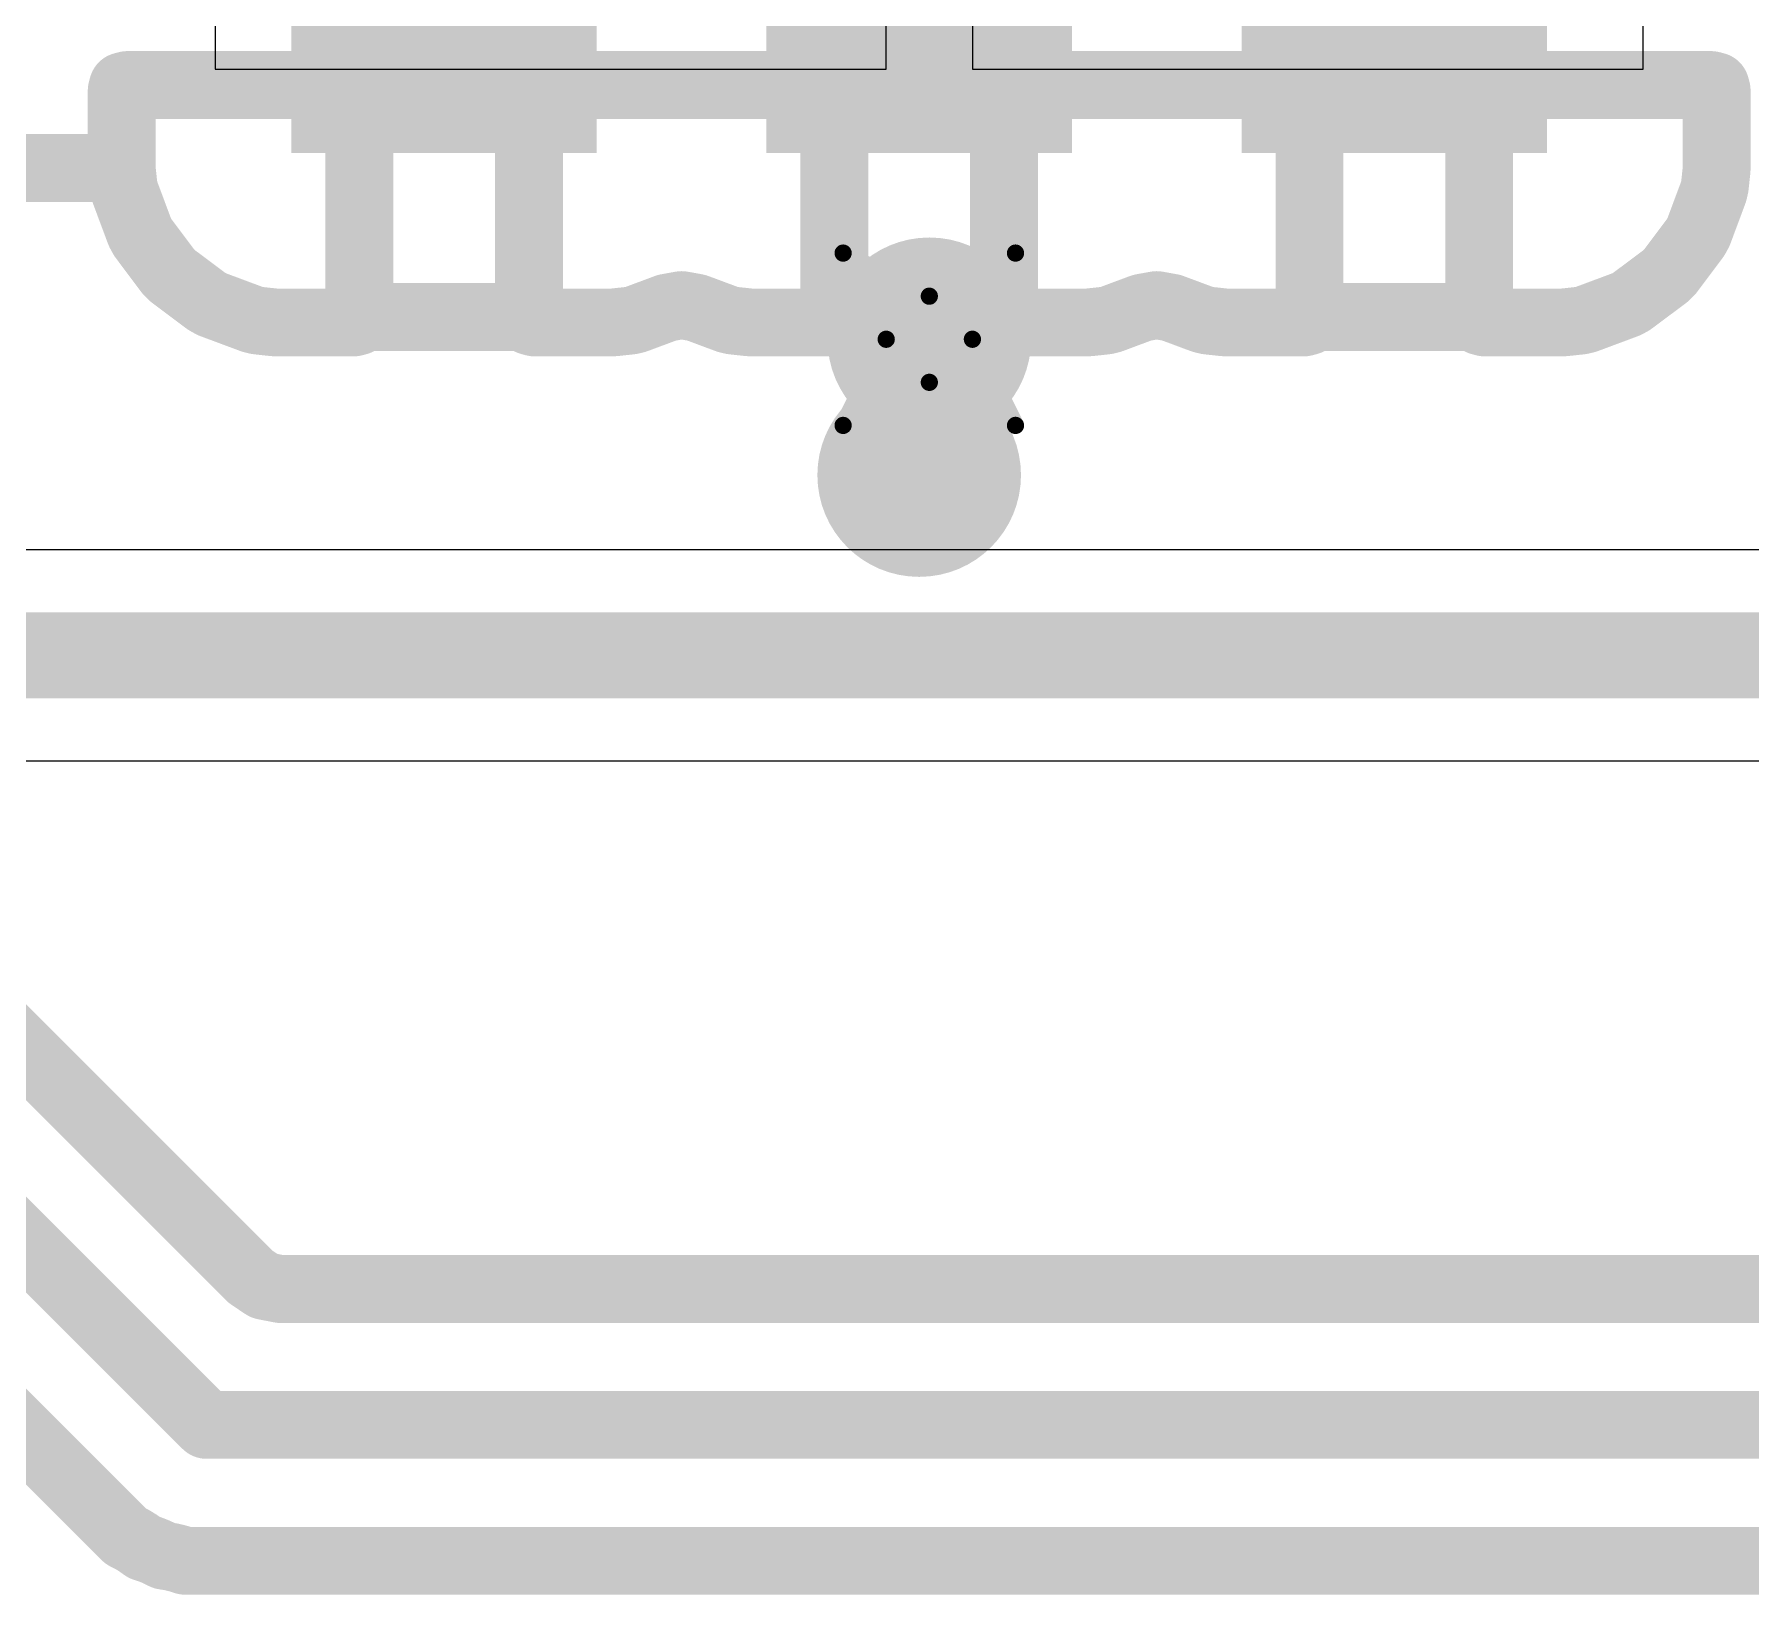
# Model space of a CAD drawing. Header units: inches. Extents: x 0 to 12.4, y -0.6 to 2.2.
# Drawn here: x 1.8866 to 2.0857, y 1.355 to 1.5361 of the extents above; entities that cross this region are included whole.
import ezdxf

# ---------------------------------------------------------------- set-up
doc = ezdxf.new("R2010")
doc.units = ezdxf.units.IN
doc.header["$MEASUREMENT"] = 0
for name, color, linetype in [('Bottom Layer', 5, 'Continuous'), ('Dimension', 6, 'Continuous'), ('Drill Drawing', 1, 'Continuous'), ('Top Layer', 1, 'Continuous'), ('Via Holes', 16, 'Continuous')]:
    doc.layers.add(name, color=color, linetype=linetype)

msp = doc.modelspace()

# ---------------------------------------------------------------- hatches: boundary and pattern name
at = {"layer": 'Bottom Layer'}
h = msp.add_hatch(color=5, dxfattribs=at)
edge = h.paths.add_edge_path()
edge.add_arc((1.990441, 1.5006849), 0.011811, 0, 360)
at = {"layer": 'Dimension'}
for points in [[(1.91643125, 1.55775255), (1.95186435, 1.55775255), (1.95186435, 1.52231945), (1.91643125, 1.52231945)], [(1.97154935, 1.55775255), (2.00698245, 1.55775255), (2.00698245, 1.52231945), (1.97154935, 1.52231945)], [(2.02666745, 1.55775255), (2.06210055, 1.55775255), (2.06210055, 1.52231945), (2.02666745, 1.52231945)], [(2.02666745, 1.55775255), (2.06210055, 1.55775255), (2.06210055, 1.52231945), (2.02666745, 1.52231945)]]:
    msp.add_hatch(color=6, dxfattribs=at).paths.add_polyline_path(points)
h = msp.add_hatch(color=6, dxfattribs=at)
edge = h.paths.add_edge_path()
edge.add_arc((1.9892659, 1.4849179), 0.011811, 0, 360)
at = {"layer": 'Top Layer'}
h = msp.add_hatch(color=1, dxfattribs=at)
edge = h.paths.add_edge_path()
edge.add_arc((1.990441, 1.5006849), 0.011811, 0, 360)
at = {"layer": 'Via Holes'}
h = msp.add_hatch(color=7, dxfattribs=at)
edge = h.paths.add_edge_path()
edge.add_arc((1.990441, 1.5006849), 0.0059055, 0, 360)

# ---------------------------------------------------------------- linework, layer by layer
at = {"layer": 'Bottom Layer'}
for p, q in [((2.163, 1.4762351), (1.7983677, 1.4762351)), ((1.7983677, 1.4517649), (2.1579321, 1.4517649))]:
    msp.add_line(p, q, dxfattribs=at)
msp.add_lwpolyline([(1.784, 1.464, 0.01, 0.01, 0), (2.163, 1.464, 0.01, 0.01, 0)], format="xyseb", dxfattribs=at)
at = {"layer": 'Dimension'}
for points in [[(1.8967462, 1.5295507, 0.007874, 0.007874, 0), (1.896882, 1.5300576, 0.007874, 0.007874, 0)], [(1.8967462, 1.5205668, 0.007874, 0.007874, 0), (1.8967462, 1.5295507, 0.007874, 0.007874, 0)], [(1.896882, 1.5300576, 0.007874, 0.007874, 0), (1.897389, 1.5301935, 0.007874, 0.007874, 0)], [(1.897389, 1.5301935, 0.007874, 0.007874, 0), (1.9236625, 1.5301935, 0.007874, 0.007874, 0)], [(1.9236625, 1.5301935, 0.007874, 0.007874, 0), (1.9241694, 1.5300576, 0.007874, 0.007874, 0)], [(1.9241694, 1.5300576, 0.007874, 0.007874, 0), (1.9243053, 1.5295507, 0.007874, 0.007874, 0)], [(1.9243053, 1.5032772, 0.007874, 0.007874, 0), (1.9243053, 1.5295507, 0.007874, 0.007874, 0)], [(1.9439903, 1.5295507, 0.007874, 0.007874, 0), (1.9441261, 1.5300576, 0.007874, 0.007874, 0)], [(1.9439903, 1.5032772, 0.007874, 0.007874, 0), (1.9439903, 1.5295507, 0.007874, 0.007874, 0)], [(1.9441261, 1.5300576, 0.007874, 0.007874, 0), (1.9446331, 1.5301935, 0.007874, 0.007874, 0)], [(1.9446331, 1.5301935, 0.007874, 0.007874, 0), (1.9787806, 1.5301935, 0.007874, 0.007874, 0)], [(1.9787806, 1.5301935, 0.007874, 0.007874, 0), (1.9792875, 1.5300576, 0.007874, 0.007874, 0)], [(1.9792875, 1.5300576, 0.007874, 0.007874, 0), (1.9794234, 1.5295507, 0.007874, 0.007874, 0)], [(1.9794234, 1.5032772, 0.007874, 0.007874, 0), (1.9794234, 1.5295507, 0.007874, 0.007874, 0)], [(1.9991084, 1.5295507, 0.007874, 0.007874, 0), (1.9992442, 1.5300576, 0.007874, 0.007874, 0)], [(1.9991084, 1.5032772, 0.007874, 0.007874, 0), (1.9991084, 1.5295507, 0.007874, 0.007874, 0)], [(1.9992442, 1.5300576, 0.007874, 0.007874, 0), (1.9997512, 1.5301935, 0.007874, 0.007874, 0)], [(1.9997512, 1.5301935, 0.007874, 0.007874, 0), (2.0338987, 1.5301935, 0.007874, 0.007874, 0)], [(2.0338987, 1.5301935, 0.007874, 0.007874, 0), (2.0344056, 1.5300576, 0.007874, 0.007874, 0)], [(2.0344056, 1.5300576, 0.007874, 0.007874, 0), (2.0345415, 1.5295507, 0.007874, 0.007874, 0)], [(2.0345415, 1.5032772, 0.007874, 0.007874, 0), (2.0345415, 1.5295507, 0.007874, 0.007874, 0)], [(2.0542265, 1.5295507, 0.007874, 0.007874, 0), (2.0543624, 1.5300576, 0.007874, 0.007874, 0)], [(2.0542265, 1.5032772, 0.007874, 0.007874, 0), (2.0542265, 1.5295507, 0.007874, 0.007874, 0)], [(2.0543624, 1.5300576, 0.007874, 0.007874, 0), (2.0548693, 1.5301935, 0.007874, 0.007874, 0)], [(2.0548693, 1.5301935, 0.007874, 0.007874, 0), (2.0811428, 1.5301935, 0.007874, 0.007874, 0)], [(2.0811428, 1.5301935, 0.007874, 0.007874, 0), (2.0816497, 1.5300576, 0.007874, 0.007874, 0)], [(2.0816497, 1.5300576, 0.007874, 0.007874, 0), (2.0817856, 1.5295507, 0.007874, 0.007874, 0)], [(2.0817856, 1.5205668, 0.007874, 0.007874, 0), (2.0817856, 1.5295507, 0.007874, 0.007874, 0)], [(1.8514903, 1.5205668, 0.007874, 0.007874, 0), (1.8967462, 1.5205668, 0.007874, 0.007874, 0)], [(1.8514903, 1.5205668, 0.007874, 0.007874, 0), (1.8967462, 1.5205668, 0.007874, 0.007874, 0)], [(1.8967462, 1.5205668, 0.007874, 0.007874, 0), (1.8967601, 1.5203071, 0.007874, 0.007874, 0)], [(1.8967601, 1.5203071, 0.007874, 0.007874, 0), (1.8969656, 1.5183956, 0.007874, 0.007874, 0)], [(2.0815661, 1.5183956, 0.007874, 0.007874, 0), (2.0817717, 1.5203071, 0.007874, 0.007874, 0)], [(2.0817717, 1.5203071, 0.007874, 0.007874, 0), (2.0817856, 1.5205668, 0.007874, 0.007874, 0)], [(1.8969656, 1.5183956, 0.007874, 0.007874, 0), (1.8971049, 1.517806, 0.007874, 0.007874, 0)], [(1.8971049, 1.517806, 0.007874, 0.007874, 0), (1.8988544, 1.5131156, 0.007874, 0.007874, 0)], [(2.0796774, 1.5131156, 0.007874, 0.007874, 0), (2.0814268, 1.517806, 0.007874, 0.007874, 0)], [(2.0814268, 1.517806, 0.007874, 0.007874, 0), (2.0815661, 1.5183956, 0.007874, 0.007874, 0)], [(1.8988544, 1.5131156, 0.007874, 0.007874, 0), (1.8991857, 1.5125089, 0.007874, 0.007874, 0)], [(1.8991857, 1.5125089, 0.007874, 0.007874, 0), (1.9021595, 1.5085363, 0.007874, 0.007874, 0)], [(2.0763722, 1.5085363, 0.007874, 0.007874, 0), (2.0793461, 1.5125089, 0.007874, 0.007874, 0)], [(2.0793461, 1.5125089, 0.007874, 0.007874, 0), (2.0796774, 1.5131156, 0.007874, 0.007874, 0)], [(1.9021595, 1.5085363, 0.007874, 0.007874, 0), (1.9026481, 1.5080478, 0.007874, 0.007874, 0)], [(1.9026481, 1.5080478, 0.007874, 0.007874, 0), (1.9066206, 1.5050739, 0.007874, 0.007874, 0)], [(2.0719111, 1.5050739, 0.007874, 0.007874, 0), (2.0758837, 1.5080478, 0.007874, 0.007874, 0)], [(2.0758837, 1.5080478, 0.007874, 0.007874, 0), (2.0763722, 1.5085363, 0.007874, 0.007874, 0)], [(1.9066206, 1.5050739, 0.007874, 0.007874, 0), (1.9072274, 1.5047426, 0.007874, 0.007874, 0)], [(1.9072274, 1.5047426, 0.007874, 0.007874, 0), (1.9119178, 1.5029932, 0.007874, 0.007874, 0)], [(1.9563776, 1.5029932, 0.007874, 0.007874, 0), (1.9600008, 1.5043445, 0.007874, 0.007874, 0)], [(1.9600008, 1.5043445, 0.007874, 0.007874, 0), (1.9617068, 1.5046523, 0.007874, 0.007874, 0)], [(1.9617068, 1.5046523, 0.007874, 0.007874, 0), (1.9634129, 1.5043445, 0.007874, 0.007874, 0)], [(1.9634129, 1.5043445, 0.007874, 0.007874, 0), (1.967036, 1.5029932, 0.007874, 0.007874, 0)], [(2.0114957, 1.5029932, 0.007874, 0.007874, 0), (2.0151189, 1.5043445, 0.007874, 0.007874, 0)], [(2.0151189, 1.5043445, 0.007874, 0.007874, 0), (2.016825, 1.5046523, 0.007874, 0.007874, 0)], [(2.016825, 1.5046523, 0.007874, 0.007874, 0), (2.018531, 1.5043445, 0.007874, 0.007874, 0)], [(2.018531, 1.5043445, 0.007874, 0.007874, 0), (2.0221541, 1.5029932, 0.007874, 0.007874, 0)], [(2.066614, 1.5029932, 0.007874, 0.007874, 0), (2.0713044, 1.5047426, 0.007874, 0.007874, 0)], [(2.0713044, 1.5047426, 0.007874, 0.007874, 0), (2.0719111, 1.5050739, 0.007874, 0.007874, 0)], [(1.9119178, 1.5029932, 0.007874, 0.007874, 0), (1.9125073, 1.5028539, 0.007874, 0.007874, 0)], [(1.9125073, 1.5028539, 0.007874, 0.007874, 0), (1.9144189, 1.5026483, 0.007874, 0.007874, 0)], [(1.9144189, 1.5026483, 0.007874, 0.007874, 0), (1.9146786, 1.5026344, 0.007874, 0.007874, 0)], [(1.9146786, 1.5026344, 0.007874, 0.007874, 0), (1.9236625, 1.5026344, 0.007874, 0.007874, 0)], [(1.9236625, 1.5026344, 0.007874, 0.007874, 0), (1.9241694, 1.5027703, 0.007874, 0.007874, 0)], [(1.9241694, 1.5027703, 0.007874, 0.007874, 0), (1.9243053, 1.5032772, 0.007874, 0.007874, 0)], [(1.9243053, 1.5032772, 0.007874, 0.007874, 0), (1.9439903, 1.5032772, 0.007874, 0.007874, 0)], [(1.9243053, 1.5032772, 0.007874, 0.007874, 0), (1.9439903, 1.5032772, 0.007874, 0.007874, 0)], [(1.9439903, 1.5032772, 0.007874, 0.007874, 0), (1.9441261, 1.5027703, 0.007874, 0.007874, 0)], [(1.9441261, 1.5027703, 0.007874, 0.007874, 0), (1.9446331, 1.5026344, 0.007874, 0.007874, 0)], [(1.9446331, 1.5026344, 0.007874, 0.007874, 0), (1.953617, 1.5026344, 0.007874, 0.007874, 0)], [(1.953617, 1.5026344, 0.007874, 0.007874, 0), (1.9538767, 1.5026483, 0.007874, 0.007874, 0)], [(1.9538767, 1.5026483, 0.007874, 0.007874, 0), (1.9557882, 1.5028539, 0.007874, 0.007874, 0)], [(1.9557882, 1.5028539, 0.007874, 0.007874, 0), (1.9563776, 1.5029932, 0.007874, 0.007874, 0)], [(1.967036, 1.5029932, 0.007874, 0.007874, 0), (1.9676254, 1.5028539, 0.007874, 0.007874, 0)], [(1.9676254, 1.5028539, 0.007874, 0.007874, 0), (1.969537, 1.5026483, 0.007874, 0.007874, 0)], [(1.969537, 1.5026483, 0.007874, 0.007874, 0), (1.9697967, 1.5026344, 0.007874, 0.007874, 0)], [(1.9697967, 1.5026344, 0.007874, 0.007874, 0), (1.9787806, 1.5026344, 0.007874, 0.007874, 0)], [(1.9787806, 1.5026344, 0.007874, 0.007874, 0), (1.9792875, 1.5027703, 0.007874, 0.007874, 0)], [(1.9792875, 1.5027703, 0.007874, 0.007874, 0), (1.9794234, 1.5032772, 0.007874, 0.007874, 0)], [(1.9794234, 1.5032772, 0.007874, 0.007874, 0), (1.9991084, 1.5032772, 0.007874, 0.007874, 0)], [(1.9794234, 1.5032772, 0.007874, 0.007874, 0), (1.9991084, 1.5032772, 0.007874, 0.007874, 0)], [(1.9991084, 1.5032772, 0.007874, 0.007874, 0), (1.9992442, 1.5027703, 0.007874, 0.007874, 0)], [(1.9992442, 1.5027703, 0.007874, 0.007874, 0), (1.9997512, 1.5026344, 0.007874, 0.007874, 0)], [(1.9997512, 1.5026344, 0.007874, 0.007874, 0), (2.0087351, 1.5026344, 0.007874, 0.007874, 0)], [(2.0087351, 1.5026344, 0.007874, 0.007874, 0), (2.0089948, 1.5026483, 0.007874, 0.007874, 0)], [(2.0089948, 1.5026483, 0.007874, 0.007874, 0), (2.0109063, 1.5028539, 0.007874, 0.007874, 0)], [(2.0109063, 1.5028539, 0.007874, 0.007874, 0), (2.0114957, 1.5029932, 0.007874, 0.007874, 0)], [(2.0221541, 1.5029932, 0.007874, 0.007874, 0), (2.0227435, 1.5028539, 0.007874, 0.007874, 0)], [(2.0227435, 1.5028539, 0.007874, 0.007874, 0), (2.0246551, 1.5026483, 0.007874, 0.007874, 0)], [(2.0246551, 1.5026483, 0.007874, 0.007874, 0), (2.0249148, 1.5026344, 0.007874, 0.007874, 0)], [(2.0249148, 1.5026344, 0.007874, 0.007874, 0), (2.0338987, 1.5026344, 0.007874, 0.007874, 0)], [(2.0338987, 1.5026344, 0.007874, 0.007874, 0), (2.0344056, 1.5027703, 0.007874, 0.007874, 0)], [(2.0344056, 1.5027703, 0.007874, 0.007874, 0), (2.0345415, 1.5032772, 0.007874, 0.007874, 0)], [(2.0345415, 1.5032772, 0.007874, 0.007874, 0), (2.0542265, 1.5032772, 0.007874, 0.007874, 0)], [(2.0345415, 1.5032772, 0.007874, 0.007874, 0), (2.0542265, 1.5032772, 0.007874, 0.007874, 0)], [(2.0542265, 1.5032772, 0.007874, 0.007874, 0), (2.0543624, 1.5027703, 0.007874, 0.007874, 0)], [(2.0543624, 1.5027703, 0.007874, 0.007874, 0), (2.0548693, 1.5026344, 0.007874, 0.007874, 0)], [(2.0548693, 1.5026344, 0.007874, 0.007874, 0), (2.0638532, 1.5026344, 0.007874, 0.007874, 0)], [(2.0638532, 1.5026344, 0.007874, 0.007874, 0), (2.0641129, 1.5026483, 0.007874, 0.007874, 0)], [(2.0641129, 1.5026483, 0.007874, 0.007874, 0), (2.0660244, 1.5028539, 0.007874, 0.007874, 0)], [(2.0660244, 1.5028539, 0.007874, 0.007874, 0), (2.066614, 1.5029932, 0.007874, 0.007874, 0)], [(1.8529202, 1.4506491, 0.007874, 0.007874, 0), (1.91169, 1.3918793, 0.007874, 0.007874, 0)], [(1.8357226, 1.4455478, 0.007874, 0.007874, 0), (1.9065887, 1.3746817, 0.007874, 0.007874, 0)], [(1.8236957, 1.4352758, 0.007874, 0.007874, 0), (1.8936734, 1.3652981, 0.007874, 0.007874, 0)], [(1.91169, 1.3918793, 0.007874, 0.007874, 0), (1.9132738, 1.390821, 0.007874, 0.007874, 0)], [(1.9132738, 1.390821, 0.007874, 0.007874, 0), (1.915142, 1.3904494, 0.007874, 0.007874, 0)], [(1.915142, 1.3904494, 0.007874, 0.007874, 0), (2.2157885, 1.3904494, 0.007874, 0.007874, 0)], [(1.9065887, 1.3746817, 0.007874, 0.007874, 0), (2.2136754, 1.3746817, 0.007874, 0.007874, 0)], [(1.8936734, 1.3652981, 0.007874, 0.007874, 0), (1.8972052, 1.3617663, 0.007874, 0.007874, 0)], [(1.8972052, 1.3617663, 0.007874, 0.007874, 0), (1.8979823, 1.3613704, 0.007874, 0.007874, 0)], [(1.8979823, 1.3613704, 0.007874, 0.007874, 0), (1.8986355, 1.36097, 0.007874, 0.007874, 0)], [(1.8986355, 1.36097, 0.007874, 0.007874, 0), (1.8988382, 1.3608228, 0.007874, 0.007874, 0)], [(1.8988382, 1.3608228, 0.007874, 0.007874, 0), (1.8993411, 1.3604574, 0.007874, 0.007874, 0)], [(1.8993411, 1.3604574, 0.007874, 0.007874, 0), (1.9001707, 1.3601879, 0.007874, 0.007874, 0)], [(1.9001707, 1.3601879, 0.007874, 0.007874, 0), (1.9008779, 1.3598949, 0.007874, 0.007874, 0)], [(1.9008779, 1.3598949, 0.007874, 0.007874, 0), (1.9016555, 1.3594987, 0.007874, 0.007874, 0)], [(1.9016555, 1.3594987, 0.007874, 0.007874, 0), (1.902517, 1.3593623, 0.007874, 0.007874, 0)], [(1.902517, 1.3593623, 0.007874, 0.007874, 0), (1.9032618, 1.3591835, 0.007874, 0.007874, 0)], [(1.9032618, 1.3591835, 0.007874, 0.007874, 0), (1.9040914, 1.358914, 0.007874, 0.007874, 0)], [(1.9040914, 1.358914, 0.007874, 0.007874, 0), (1.9053474, 1.358914, 0.007874, 0.007874, 0)], [(1.9053474, 1.358914, 0.007874, 0.007874, 0), (1.9053477, 1.358914, 0.007874, 0.007874, 0)], [(1.9053477, 1.358914, 0.007874, 0.007874, 0), (1.9053478, 1.3589139, 0.007874, 0.007874, 0)], [(1.9053478, 1.3589139, 0.007874, 0.007874, 0), (2.205122, 1.3589139, 0.007874, 0.007874, 0)]]:
    msp.add_lwpolyline(points, format="xyseb", dxfattribs=at)
for points in [[(1.8947777, 1.5295507, 0.003937, 0.003937, 1), (1.8987147, 1.5295507, 0.003937, 0.003937, 1)], [(1.8947777, 1.5295507, 0.003937, 0.003937, 1), (1.8987147, 1.5295507, 0.003937, 0.003937, 1)], [(1.8949135, 1.5300576, 0.003937, 0.003937, 1), (1.8988505, 1.5300576, 0.003937, 0.003937, 1)], [(1.8949135, 1.5300576, 0.003937, 0.003937, 1), (1.8988505, 1.5300576, 0.003937, 0.003937, 1)], [(1.8954205, 1.5301935, 0.003937, 0.003937, 1), (1.8993575, 1.5301935, 0.003937, 0.003937, 1)], [(1.8954205, 1.5301935, 0.003937, 0.003937, 1), (1.8993575, 1.5301935, 0.003937, 0.003937, 1)], [(1.921694, 1.5301935, 0.003937, 0.003937, 1), (1.925631, 1.5301935, 0.003937, 0.003937, 1)], [(1.921694, 1.5301935, 0.003937, 0.003937, 1), (1.925631, 1.5301935, 0.003937, 0.003937, 1)], [(1.9222009, 1.5300576, 0.003937, 0.003937, 1), (1.9261379, 1.5300576, 0.003937, 0.003937, 1)], [(1.9222009, 1.5300576, 0.003937, 0.003937, 1), (1.9261379, 1.5300576, 0.003937, 0.003937, 1)], [(1.9223368, 1.5295507, 0.003937, 0.003937, 1), (1.9262738, 1.5295507, 0.003937, 0.003937, 1)], [(1.9223368, 1.5295507, 0.003937, 0.003937, 1), (1.9262738, 1.5295507, 0.003937, 0.003937, 1)], [(1.9420218, 1.5295507, 0.003937, 0.003937, 1), (1.9459588, 1.5295507, 0.003937, 0.003937, 1)], [(1.9420218, 1.5295507, 0.003937, 0.003937, 1), (1.9459588, 1.5295507, 0.003937, 0.003937, 1)], [(1.9421576, 1.5300576, 0.003937, 0.003937, 1), (1.9460946, 1.5300576, 0.003937, 0.003937, 1)], [(1.9421576, 1.5300576, 0.003937, 0.003937, 1), (1.9460946, 1.5300576, 0.003937, 0.003937, 1)], [(1.9426646, 1.5301935, 0.003937, 0.003937, 1), (1.9466016, 1.5301935, 0.003937, 0.003937, 1)], [(1.9426646, 1.5301935, 0.003937, 0.003937, 1), (1.9466016, 1.5301935, 0.003937, 0.003937, 1)], [(1.9768121, 1.5301935, 0.003937, 0.003937, 1), (1.9807491, 1.5301935, 0.003937, 0.003937, 1)], [(1.9768121, 1.5301935, 0.003937, 0.003937, 1), (1.9807491, 1.5301935, 0.003937, 0.003937, 1)], [(1.977319, 1.5300576, 0.003937, 0.003937, 1), (1.981256, 1.5300576, 0.003937, 0.003937, 1)], [(1.977319, 1.5300576, 0.003937, 0.003937, 1), (1.981256, 1.5300576, 0.003937, 0.003937, 1)], [(1.9774549, 1.5295507, 0.003937, 0.003937, 1), (1.9813919, 1.5295507, 0.003937, 0.003937, 1)], [(1.9774549, 1.5295507, 0.003937, 0.003937, 1), (1.9813919, 1.5295507, 0.003937, 0.003937, 1)], [(1.9971399, 1.5295507, 0.003937, 0.003937, 1), (2.0010769, 1.5295507, 0.003937, 0.003937, 1)], [(1.9971399, 1.5295507, 0.003937, 0.003937, 1), (2.0010769, 1.5295507, 0.003937, 0.003937, 1)], [(1.9972757, 1.5300576, 0.003937, 0.003937, 1), (2.0012127, 1.5300576, 0.003937, 0.003937, 1)], [(1.9972757, 1.5300576, 0.003937, 0.003937, 1), (2.0012127, 1.5300576, 0.003937, 0.003937, 1)], [(1.9977827, 1.5301935, 0.003937, 0.003937, 1), (2.0017197, 1.5301935, 0.003937, 0.003937, 1)], [(1.9977827, 1.5301935, 0.003937, 0.003937, 1), (2.0017197, 1.5301935, 0.003937, 0.003937, 1)], [(2.0319302, 1.5301935, 0.003937, 0.003937, 1), (2.0358672, 1.5301935, 0.003937, 0.003937, 1)], [(2.0319302, 1.5301935, 0.003937, 0.003937, 1), (2.0358672, 1.5301935, 0.003937, 0.003937, 1)], [(2.0324371, 1.5300576, 0.003937, 0.003937, 1), (2.0363741, 1.5300576, 0.003937, 0.003937, 1)], [(2.0324371, 1.5300576, 0.003937, 0.003937, 1), (2.0363741, 1.5300576, 0.003937, 0.003937, 1)], [(2.032573, 1.5295507, 0.003937, 0.003937, 1), (2.03651, 1.5295507, 0.003937, 0.003937, 1)], [(2.032573, 1.5295507, 0.003937, 0.003937, 1), (2.03651, 1.5295507, 0.003937, 0.003937, 1)], [(2.052258, 1.5295507, 0.003937, 0.003937, 1), (2.056195, 1.5295507, 0.003937, 0.003937, 1)], [(2.052258, 1.5295507, 0.003937, 0.003937, 1), (2.056195, 1.5295507, 0.003937, 0.003937, 1)], [(2.0523939, 1.5300576, 0.003937, 0.003937, 1), (2.0563309, 1.5300576, 0.003937, 0.003937, 1)], [(2.0523939, 1.5300576, 0.003937, 0.003937, 1), (2.0563309, 1.5300576, 0.003937, 0.003937, 1)], [(2.0529008, 1.5301935, 0.003937, 0.003937, 1), (2.0568378, 1.5301935, 0.003937, 0.003937, 1)], [(2.0529008, 1.5301935, 0.003937, 0.003937, 1), (2.0568378, 1.5301935, 0.003937, 0.003937, 1)], [(2.0791743, 1.5301935, 0.003937, 0.003937, 1), (2.0831113, 1.5301935, 0.003937, 0.003937, 1)], [(2.0791743, 1.5301935, 0.003937, 0.003937, 1), (2.0831113, 1.5301935, 0.003937, 0.003937, 1)], [(2.0796812, 1.5300576, 0.003937, 0.003937, 1), (2.0836182, 1.5300576, 0.003937, 0.003937, 1)], [(2.0796812, 1.5300576, 0.003937, 0.003937, 1), (2.0836182, 1.5300576, 0.003937, 0.003937, 1)], [(2.0798171, 1.5295507, 0.003937, 0.003937, 1), (2.0837541, 1.5295507, 0.003937, 0.003937, 1)], [(2.0798171, 1.5295507, 0.003937, 0.003937, 1), (2.0837541, 1.5295507, 0.003937, 0.003937, 1)], [(1.8947777, 1.5205668, 0.003937, 0.003937, 1), (1.8987147, 1.5205668, 0.003937, 0.003937, 1)], [(1.8947777, 1.5205668, 0.003937, 0.003937, 1), (1.8987147, 1.5205668, 0.003937, 0.003937, 1)], [(1.8947777, 1.5205668, 0.003937, 0.003937, 1), (1.8987147, 1.5205668, 0.003937, 0.003937, 1)], [(1.8947777, 1.5205668, 0.003937, 0.003937, 1), (1.8987147, 1.5205668, 0.003937, 0.003937, 1)], [(1.8947916, 1.5203071, 0.003937, 0.003937, 1), (1.8987286, 1.5203071, 0.003937, 0.003937, 1)], [(1.8947916, 1.5203071, 0.003937, 0.003937, 1), (1.8987286, 1.5203071, 0.003937, 0.003937, 1)], [(2.0798032, 1.5203071, 0.003937, 0.003937, 1), (2.0837402, 1.5203071, 0.003937, 0.003937, 1)], [(2.0798032, 1.5203071, 0.003937, 0.003937, 1), (2.0837402, 1.5203071, 0.003937, 0.003937, 1)], [(2.0798171, 1.5205668, 0.003937, 0.003937, 1), (2.0837541, 1.5205668, 0.003937, 0.003937, 1)], [(2.0798171, 1.5205668, 0.003937, 0.003937, 1), (2.0837541, 1.5205668, 0.003937, 0.003937, 1)], [(1.8949971, 1.5183956, 0.003937, 0.003937, 1), (1.8989341, 1.5183956, 0.003937, 0.003937, 1)], [(1.8949971, 1.5183956, 0.003937, 0.003937, 1), (1.8989341, 1.5183956, 0.003937, 0.003937, 1)], [(1.8951364, 1.517806, 0.003937, 0.003937, 1), (1.8990734, 1.517806, 0.003937, 0.003937, 1)], [(1.8951364, 1.517806, 0.003937, 0.003937, 1), (1.8990734, 1.517806, 0.003937, 0.003937, 1)], [(2.0794583, 1.517806, 0.003937, 0.003937, 1), (2.0833953, 1.517806, 0.003937, 0.003937, 1)], [(2.0794583, 1.517806, 0.003937, 0.003937, 1), (2.0833953, 1.517806, 0.003937, 0.003937, 1)], [(2.0795976, 1.5183956, 0.003937, 0.003937, 1), (2.0835346, 1.5183956, 0.003937, 0.003937, 1)], [(2.0795976, 1.5183956, 0.003937, 0.003937, 1), (2.0835346, 1.5183956, 0.003937, 0.003937, 1)], [(1.8968859, 1.5131156, 0.003937, 0.003937, 1), (1.9008229, 1.5131156, 0.003937, 0.003937, 1)], [(1.8968859, 1.5131156, 0.003937, 0.003937, 1), (1.9008229, 1.5131156, 0.003937, 0.003937, 1)], [(1.8972172, 1.5125089, 0.003937, 0.003937, 1), (1.9011542, 1.5125089, 0.003937, 0.003937, 1)], [(1.8972172, 1.5125089, 0.003937, 0.003937, 1), (1.9011542, 1.5125089, 0.003937, 0.003937, 1)], [(2.0773776, 1.5125089, 0.003937, 0.003937, 1), (2.0813146, 1.5125089, 0.003937, 0.003937, 1)], [(2.0773776, 1.5125089, 0.003937, 0.003937, 1), (2.0813146, 1.5125089, 0.003937, 0.003937, 1)], [(2.0777089, 1.5131156, 0.003937, 0.003937, 1), (2.0816459, 1.5131156, 0.003937, 0.003937, 1)], [(2.0777089, 1.5131156, 0.003937, 0.003937, 1), (2.0816459, 1.5131156, 0.003937, 0.003937, 1)], [(1.900191, 1.5085363, 0.003937, 0.003937, 1), (1.904128, 1.5085363, 0.003937, 0.003937, 1)], [(1.900191, 1.5085363, 0.003937, 0.003937, 1), (1.904128, 1.5085363, 0.003937, 0.003937, 1)], [(1.9006796, 1.5080478, 0.003937, 0.003937, 1), (1.9046166, 1.5080478, 0.003937, 0.003937, 1)], [(1.9006796, 1.5080478, 0.003937, 0.003937, 1), (1.9046166, 1.5080478, 0.003937, 0.003937, 1)], [(2.0739152, 1.5080478, 0.003937, 0.003937, 1), (2.0778522, 1.5080478, 0.003937, 0.003937, 1)], [(2.0739152, 1.5080478, 0.003937, 0.003937, 1), (2.0778522, 1.5080478, 0.003937, 0.003937, 1)], [(2.0744037, 1.5085363, 0.003937, 0.003937, 1), (2.0783407, 1.5085363, 0.003937, 0.003937, 1)], [(2.0744037, 1.5085363, 0.003937, 0.003937, 1), (2.0783407, 1.5085363, 0.003937, 0.003937, 1)], [(1.9046521, 1.5050739, 0.003937, 0.003937, 1), (1.9085891, 1.5050739, 0.003937, 0.003937, 1)], [(1.9046521, 1.5050739, 0.003937, 0.003937, 1), (1.9085891, 1.5050739, 0.003937, 0.003937, 1)], [(1.9052589, 1.5047426, 0.003937, 0.003937, 1), (1.9091959, 1.5047426, 0.003937, 0.003937, 1)], [(1.9052589, 1.5047426, 0.003937, 0.003937, 1), (1.9091959, 1.5047426, 0.003937, 0.003937, 1)], [(1.9580323, 1.5043445, 0.003937, 0.003937, 1), (1.9619693, 1.5043445, 0.003937, 0.003937, 1)], [(1.9580323, 1.5043445, 0.003937, 0.003937, 1), (1.9619693, 1.5043445, 0.003937, 0.003937, 1)], [(1.9597383, 1.5046523, 0.003937, 0.003937, 1), (1.9636753, 1.5046523, 0.003937, 0.003937, 1)], [(1.9597383, 1.5046523, 0.003937, 0.003937, 1), (1.9636753, 1.5046523, 0.003937, 0.003937, 1)], [(1.9614444, 1.5043445, 0.003937, 0.003937, 1), (1.9653814, 1.5043445, 0.003937, 0.003937, 1)], [(1.9614444, 1.5043445, 0.003937, 0.003937, 1), (1.9653814, 1.5043445, 0.003937, 0.003937, 1)], [(2.0131504, 1.5043445, 0.003937, 0.003937, 1), (2.0170874, 1.5043445, 0.003937, 0.003937, 1)], [(2.0131504, 1.5043445, 0.003937, 0.003937, 1), (2.0170874, 1.5043445, 0.003937, 0.003937, 1)], [(2.0148565, 1.5046523, 0.003937, 0.003937, 1), (2.0187935, 1.5046523, 0.003937, 0.003937, 1)], [(2.0148565, 1.5046523, 0.003937, 0.003937, 1), (2.0187935, 1.5046523, 0.003937, 0.003937, 1)], [(2.0165625, 1.5043445, 0.003937, 0.003937, 1), (2.0204995, 1.5043445, 0.003937, 0.003937, 1)], [(2.0165625, 1.5043445, 0.003937, 0.003937, 1), (2.0204995, 1.5043445, 0.003937, 0.003937, 1)], [(2.0693359, 1.5047426, 0.003937, 0.003937, 1), (2.0732729, 1.5047426, 0.003937, 0.003937, 1)], [(2.0693359, 1.5047426, 0.003937, 0.003937, 1), (2.0732729, 1.5047426, 0.003937, 0.003937, 1)], [(2.0699426, 1.5050739, 0.003937, 0.003937, 1), (2.0738796, 1.5050739, 0.003937, 0.003937, 1)], [(2.0699426, 1.5050739, 0.003937, 0.003937, 1), (2.0738796, 1.5050739, 0.003937, 0.003937, 1)], [(1.9099493, 1.5029932, 0.003937, 0.003937, 1), (1.9138863, 1.5029932, 0.003937, 0.003937, 1)], [(1.9099493, 1.5029932, 0.003937, 0.003937, 1), (1.9138863, 1.5029932, 0.003937, 0.003937, 1)], [(1.9105388, 1.5028539, 0.003937, 0.003937, 1), (1.9144758, 1.5028539, 0.003937, 0.003937, 1)], [(1.9105388, 1.5028539, 0.003937, 0.003937, 1), (1.9144758, 1.5028539, 0.003937, 0.003937, 1)], [(1.9124504, 1.5026483, 0.003937, 0.003937, 1), (1.9163874, 1.5026483, 0.003937, 0.003937, 1)], [(1.9124504, 1.5026483, 0.003937, 0.003937, 1), (1.9163874, 1.5026483, 0.003937, 0.003937, 1)], [(1.9127101, 1.5026344, 0.003937, 0.003937, 1), (1.9166471, 1.5026344, 0.003937, 0.003937, 1)], [(1.9127101, 1.5026344, 0.003937, 0.003937, 1), (1.9166471, 1.5026344, 0.003937, 0.003937, 1)], [(1.921694, 1.5026344, 0.003937, 0.003937, 1), (1.925631, 1.5026344, 0.003937, 0.003937, 1)], [(1.921694, 1.5026344, 0.003937, 0.003937, 1), (1.925631, 1.5026344, 0.003937, 0.003937, 1)], [(1.9222009, 1.5027703, 0.003937, 0.003937, 1), (1.9261379, 1.5027703, 0.003937, 0.003937, 1)], [(1.9222009, 1.5027703, 0.003937, 0.003937, 1), (1.9261379, 1.5027703, 0.003937, 0.003937, 1)], [(1.9223368, 1.5032772, 0.003937, 0.003937, 1), (1.9262738, 1.5032772, 0.003937, 0.003937, 1)], [(1.9223368, 1.5032772, 0.003937, 0.003937, 1), (1.9262738, 1.5032772, 0.003937, 0.003937, 1)], [(1.9223368, 1.5032772, 0.003937, 0.003937, 1), (1.9262738, 1.5032772, 0.003937, 0.003937, 1)], [(1.9223368, 1.5032772, 0.003937, 0.003937, 1), (1.9262738, 1.5032772, 0.003937, 0.003937, 1)], [(1.9420218, 1.5032772, 0.003937, 0.003937, 1), (1.9459588, 1.5032772, 0.003937, 0.003937, 1)], [(1.9420218, 1.5032772, 0.003937, 0.003937, 1), (1.9459588, 1.5032772, 0.003937, 0.003937, 1)], [(1.9420218, 1.5032772, 0.003937, 0.003937, 1), (1.9459588, 1.5032772, 0.003937, 0.003937, 1)], [(1.9420218, 1.5032772, 0.003937, 0.003937, 1), (1.9459588, 1.5032772, 0.003937, 0.003937, 1)], [(1.9421576, 1.5027703, 0.003937, 0.003937, 1), (1.9460946, 1.5027703, 0.003937, 0.003937, 1)], [(1.9421576, 1.5027703, 0.003937, 0.003937, 1), (1.9460946, 1.5027703, 0.003937, 0.003937, 1)], [(1.9426646, 1.5026344, 0.003937, 0.003937, 1), (1.9466016, 1.5026344, 0.003937, 0.003937, 1)], [(1.9426646, 1.5026344, 0.003937, 0.003937, 1), (1.9466016, 1.5026344, 0.003937, 0.003937, 1)], [(1.9516485, 1.5026344, 0.003937, 0.003937, 1), (1.9555855, 1.5026344, 0.003937, 0.003937, 1)], [(1.9516485, 1.5026344, 0.003937, 0.003937, 1), (1.9555855, 1.5026344, 0.003937, 0.003937, 1)], [(1.9519082, 1.5026483, 0.003937, 0.003937, 1), (1.9558452, 1.5026483, 0.003937, 0.003937, 1)], [(1.9519082, 1.5026483, 0.003937, 0.003937, 1), (1.9558452, 1.5026483, 0.003937, 0.003937, 1)], [(1.9538197, 1.5028539, 0.003937, 0.003937, 1), (1.9577567, 1.5028539, 0.003937, 0.003937, 1)], [(1.9538197, 1.5028539, 0.003937, 0.003937, 1), (1.9577567, 1.5028539, 0.003937, 0.003937, 1)], [(1.9544091, 1.5029932, 0.003937, 0.003937, 1), (1.9583461, 1.5029932, 0.003937, 0.003937, 1)], [(1.9544091, 1.5029932, 0.003937, 0.003937, 1), (1.9583461, 1.5029932, 0.003937, 0.003937, 1)], [(1.9650675, 1.5029932, 0.003937, 0.003937, 1), (1.9690045, 1.5029932, 0.003937, 0.003937, 1)], [(1.9650675, 1.5029932, 0.003937, 0.003937, 1), (1.9690045, 1.5029932, 0.003937, 0.003937, 1)], [(1.9656569, 1.5028539, 0.003937, 0.003937, 1), (1.9695939, 1.5028539, 0.003937, 0.003937, 1)], [(1.9656569, 1.5028539, 0.003937, 0.003937, 1), (1.9695939, 1.5028539, 0.003937, 0.003937, 1)], [(1.9675685, 1.5026483, 0.003937, 0.003937, 1), (1.9715055, 1.5026483, 0.003937, 0.003937, 1)], [(1.9675685, 1.5026483, 0.003937, 0.003937, 1), (1.9715055, 1.5026483, 0.003937, 0.003937, 1)], [(1.9678282, 1.5026344, 0.003937, 0.003937, 1), (1.9717652, 1.5026344, 0.003937, 0.003937, 1)], [(1.9678282, 1.5026344, 0.003937, 0.003937, 1), (1.9717652, 1.5026344, 0.003937, 0.003937, 1)], [(1.9768121, 1.5026344, 0.003937, 0.003937, 1), (1.9807491, 1.5026344, 0.003937, 0.003937, 1)], [(1.9768121, 1.5026344, 0.003937, 0.003937, 1), (1.9807491, 1.5026344, 0.003937, 0.003937, 1)], [(1.977319, 1.5027703, 0.003937, 0.003937, 1), (1.981256, 1.5027703, 0.003937, 0.003937, 1)], [(1.977319, 1.5027703, 0.003937, 0.003937, 1), (1.981256, 1.5027703, 0.003937, 0.003937, 1)], [(1.9774549, 1.5032772, 0.003937, 0.003937, 1), (1.9813919, 1.5032772, 0.003937, 0.003937, 1)], [(1.9774549, 1.5032772, 0.003937, 0.003937, 1), (1.9813919, 1.5032772, 0.003937, 0.003937, 1)], [(1.9774549, 1.5032772, 0.003937, 0.003937, 1), (1.9813919, 1.5032772, 0.003937, 0.003937, 1)], [(1.9774549, 1.5032772, 0.003937, 0.003937, 1), (1.9813919, 1.5032772, 0.003937, 0.003937, 1)], [(1.9971399, 1.5032772, 0.003937, 0.003937, 1), (2.0010769, 1.5032772, 0.003937, 0.003937, 1)], [(1.9971399, 1.5032772, 0.003937, 0.003937, 1), (2.0010769, 1.5032772, 0.003937, 0.003937, 1)], [(1.9971399, 1.5032772, 0.003937, 0.003937, 1), (2.0010769, 1.5032772, 0.003937, 0.003937, 1)], [(1.9971399, 1.5032772, 0.003937, 0.003937, 1), (2.0010769, 1.5032772, 0.003937, 0.003937, 1)], [(1.9972757, 1.5027703, 0.003937, 0.003937, 1), (2.0012127, 1.5027703, 0.003937, 0.003937, 1)], [(1.9972757, 1.5027703, 0.003937, 0.003937, 1), (2.0012127, 1.5027703, 0.003937, 0.003937, 1)], [(1.9977827, 1.5026344, 0.003937, 0.003937, 1), (2.0017197, 1.5026344, 0.003937, 0.003937, 1)], [(1.9977827, 1.5026344, 0.003937, 0.003937, 1), (2.0017197, 1.5026344, 0.003937, 0.003937, 1)], [(2.0067666, 1.5026344, 0.003937, 0.003937, 1), (2.0107036, 1.5026344, 0.003937, 0.003937, 1)], [(2.0067666, 1.5026344, 0.003937, 0.003937, 1), (2.0107036, 1.5026344, 0.003937, 0.003937, 1)], [(2.0070263, 1.5026483, 0.003937, 0.003937, 1), (2.0109633, 1.5026483, 0.003937, 0.003937, 1)], [(2.0070263, 1.5026483, 0.003937, 0.003937, 1), (2.0109633, 1.5026483, 0.003937, 0.003937, 1)], [(2.0089378, 1.5028539, 0.003937, 0.003937, 1), (2.0128748, 1.5028539, 0.003937, 0.003937, 1)], [(2.0089378, 1.5028539, 0.003937, 0.003937, 1), (2.0128748, 1.5028539, 0.003937, 0.003937, 1)], [(2.0095272, 1.5029932, 0.003937, 0.003937, 1), (2.0134642, 1.5029932, 0.003937, 0.003937, 1)], [(2.0095272, 1.5029932, 0.003937, 0.003937, 1), (2.0134642, 1.5029932, 0.003937, 0.003937, 1)], [(2.0201856, 1.5029932, 0.003937, 0.003937, 1), (2.0241226, 1.5029932, 0.003937, 0.003937, 1)], [(2.0201856, 1.5029932, 0.003937, 0.003937, 1), (2.0241226, 1.5029932, 0.003937, 0.003937, 1)], [(2.020775, 1.5028539, 0.003937, 0.003937, 1), (2.024712, 1.5028539, 0.003937, 0.003937, 1)], [(2.020775, 1.5028539, 0.003937, 0.003937, 1), (2.024712, 1.5028539, 0.003937, 0.003937, 1)], [(2.0226866, 1.5026483, 0.003937, 0.003937, 1), (2.0266236, 1.5026483, 0.003937, 0.003937, 1)], [(2.0226866, 1.5026483, 0.003937, 0.003937, 1), (2.0266236, 1.5026483, 0.003937, 0.003937, 1)], [(2.0229463, 1.5026344, 0.003937, 0.003937, 1), (2.0268833, 1.5026344, 0.003937, 0.003937, 1)], [(2.0229463, 1.5026344, 0.003937, 0.003937, 1), (2.0268833, 1.5026344, 0.003937, 0.003937, 1)], [(2.0319302, 1.5026344, 0.003937, 0.003937, 1), (2.0358672, 1.5026344, 0.003937, 0.003937, 1)], [(2.0319302, 1.5026344, 0.003937, 0.003937, 1), (2.0358672, 1.5026344, 0.003937, 0.003937, 1)], [(2.0324371, 1.5027703, 0.003937, 0.003937, 1), (2.0363741, 1.5027703, 0.003937, 0.003937, 1)], [(2.0324371, 1.5027703, 0.003937, 0.003937, 1), (2.0363741, 1.5027703, 0.003937, 0.003937, 1)], [(2.032573, 1.5032772, 0.003937, 0.003937, 1), (2.03651, 1.5032772, 0.003937, 0.003937, 1)], [(2.032573, 1.5032772, 0.003937, 0.003937, 1), (2.03651, 1.5032772, 0.003937, 0.003937, 1)], [(2.032573, 1.5032772, 0.003937, 0.003937, 1), (2.03651, 1.5032772, 0.003937, 0.003937, 1)], [(2.032573, 1.5032772, 0.003937, 0.003937, 1), (2.03651, 1.5032772, 0.003937, 0.003937, 1)], [(2.052258, 1.5032772, 0.003937, 0.003937, 1), (2.056195, 1.5032772, 0.003937, 0.003937, 1)], [(2.052258, 1.5032772, 0.003937, 0.003937, 1), (2.056195, 1.5032772, 0.003937, 0.003937, 1)], [(2.052258, 1.5032772, 0.003937, 0.003937, 1), (2.056195, 1.5032772, 0.003937, 0.003937, 1)], [(2.052258, 1.5032772, 0.003937, 0.003937, 1), (2.056195, 1.5032772, 0.003937, 0.003937, 1)], [(2.0523939, 1.5027703, 0.003937, 0.003937, 1), (2.0563309, 1.5027703, 0.003937, 0.003937, 1)], [(2.0523939, 1.5027703, 0.003937, 0.003937, 1), (2.0563309, 1.5027703, 0.003937, 0.003937, 1)], [(2.0529008, 1.5026344, 0.003937, 0.003937, 1), (2.0568378, 1.5026344, 0.003937, 0.003937, 1)], [(2.0529008, 1.5026344, 0.003937, 0.003937, 1), (2.0568378, 1.5026344, 0.003937, 0.003937, 1)], [(2.0618847, 1.5026344, 0.003937, 0.003937, 1), (2.0658217, 1.5026344, 0.003937, 0.003937, 1)], [(2.0618847, 1.5026344, 0.003937, 0.003937, 1), (2.0658217, 1.5026344, 0.003937, 0.003937, 1)], [(2.0621444, 1.5026483, 0.003937, 0.003937, 1), (2.0660814, 1.5026483, 0.003937, 0.003937, 1)], [(2.0621444, 1.5026483, 0.003937, 0.003937, 1), (2.0660814, 1.5026483, 0.003937, 0.003937, 1)], [(2.0640559, 1.5028539, 0.003937, 0.003937, 1), (2.0679929, 1.5028539, 0.003937, 0.003937, 1)], [(2.0640559, 1.5028539, 0.003937, 0.003937, 1), (2.0679929, 1.5028539, 0.003937, 0.003937, 1)], [(2.0646455, 1.5029932, 0.003937, 0.003937, 1), (2.0685825, 1.5029932, 0.003937, 0.003937, 1)], [(2.0646455, 1.5029932, 0.003937, 0.003937, 1), (2.0685825, 1.5029932, 0.003937, 0.003937, 1)], [(1.9097215, 1.3918793, 0.003937, 0.003937, 1), (1.9136585, 1.3918793, 0.003937, 0.003937, 1)], [(1.9097215, 1.3918793, 0.003937, 0.003937, 1), (1.9136585, 1.3918793, 0.003937, 0.003937, 1)], [(1.9113053, 1.390821, 0.003937, 0.003937, 1), (1.9152423, 1.390821, 0.003937, 0.003937, 1)], [(1.9113053, 1.390821, 0.003937, 0.003937, 1), (1.9152423, 1.390821, 0.003937, 0.003937, 1)], [(1.9131735, 1.3904494, 0.003937, 0.003937, 1), (1.9171105, 1.3904494, 0.003937, 0.003937, 1)], [(1.9131735, 1.3904494, 0.003937, 0.003937, 1), (1.9171105, 1.3904494, 0.003937, 0.003937, 1)], [(1.9046202, 1.3746817, 0.003937, 0.003937, 1), (1.9085572, 1.3746817, 0.003937, 0.003937, 1)], [(1.9046202, 1.3746817, 0.003937, 0.003937, 1), (1.9085572, 1.3746817, 0.003937, 0.003937, 1)], [(1.8917049, 1.3652981, 0.003937, 0.003937, 1), (1.8956419, 1.3652981, 0.003937, 0.003937, 1)], [(1.8917049, 1.3652981, 0.003937, 0.003937, 1), (1.8956419, 1.3652981, 0.003937, 0.003937, 1)], [(1.8952367, 1.3617663, 0.003937, 0.003937, 1), (1.8991737, 1.3617663, 0.003937, 0.003937, 1)], [(1.8952367, 1.3617663, 0.003937, 0.003937, 1), (1.8991737, 1.3617663, 0.003937, 0.003937, 1)], [(1.8960138, 1.3613704, 0.003937, 0.003937, 1), (1.8999508, 1.3613704, 0.003937, 0.003937, 1)], [(1.8960138, 1.3613704, 0.003937, 0.003937, 1), (1.8999508, 1.3613704, 0.003937, 0.003937, 1)], [(1.896667, 1.36097, 0.003937, 0.003937, 1), (1.900604, 1.36097, 0.003937, 0.003937, 1)], [(1.896667, 1.36097, 0.003937, 0.003937, 1), (1.900604, 1.36097, 0.003937, 0.003937, 1)], [(1.8968697, 1.3608228, 0.003937, 0.003937, 1), (1.9008067, 1.3608228, 0.003937, 0.003937, 1)], [(1.8968697, 1.3608228, 0.003937, 0.003937, 1), (1.9008067, 1.3608228, 0.003937, 0.003937, 1)], [(1.8973726, 1.3604574, 0.003937, 0.003937, 1), (1.9013096, 1.3604574, 0.003937, 0.003937, 1)], [(1.8973726, 1.3604574, 0.003937, 0.003937, 1), (1.9013096, 1.3604574, 0.003937, 0.003937, 1)], [(1.8982022, 1.3601879, 0.003937, 0.003937, 1), (1.9021392, 1.3601879, 0.003937, 0.003937, 1)], [(1.8982022, 1.3601879, 0.003937, 0.003937, 1), (1.9021392, 1.3601879, 0.003937, 0.003937, 1)], [(1.8989094, 1.3598949, 0.003937, 0.003937, 1), (1.9028464, 1.3598949, 0.003937, 0.003937, 1)], [(1.8989094, 1.3598949, 0.003937, 0.003937, 1), (1.9028464, 1.3598949, 0.003937, 0.003937, 1)], [(1.899687, 1.3594987, 0.003937, 0.003937, 1), (1.903624, 1.3594987, 0.003937, 0.003937, 1)], [(1.899687, 1.3594987, 0.003937, 0.003937, 1), (1.903624, 1.3594987, 0.003937, 0.003937, 1)], [(1.9005485, 1.3593623, 0.003937, 0.003937, 1), (1.9044855, 1.3593623, 0.003937, 0.003937, 1)], [(1.9005485, 1.3593623, 0.003937, 0.003937, 1), (1.9044855, 1.3593623, 0.003937, 0.003937, 1)], [(1.9012933, 1.3591835, 0.003937, 0.003937, 1), (1.9052303, 1.3591835, 0.003937, 0.003937, 1)], [(1.9012933, 1.3591835, 0.003937, 0.003937, 1), (1.9052303, 1.3591835, 0.003937, 0.003937, 1)], [(1.9021229, 1.358914, 0.003937, 0.003937, 1), (1.9060599, 1.358914, 0.003937, 0.003937, 1)], [(1.9021229, 1.358914, 0.003937, 0.003937, 1), (1.9060599, 1.358914, 0.003937, 0.003937, 1)], [(1.9033789, 1.358914, 0.003937, 0.003937, 1), (1.9073159, 1.358914, 0.003937, 0.003937, 1)], [(1.9033789, 1.358914, 0.003937, 0.003937, 1), (1.9073159, 1.358914, 0.003937, 0.003937, 1)], [(1.9033792, 1.358914, 0.003937, 0.003937, 1), (1.9073162, 1.358914, 0.003937, 0.003937, 1)], [(1.9033792, 1.358914, 0.003937, 0.003937, 1), (1.9073162, 1.358914, 0.003937, 0.003937, 1)], [(1.9033793, 1.3589139, 0.003937, 0.003937, 1), (1.9073163, 1.3589139, 0.003937, 0.003937, 1)], [(1.9033793, 1.3589139, 0.003937, 0.003937, 1), (1.9073163, 1.3589139, 0.003937, 0.003937, 1)]]:
    msp.add_lwpolyline(points, format="xyseb", close=True, dxfattribs=at)
at = {"layer": 'Drill Drawing'}
for points in [[(1.980441, 1.5106849, 0.002, 0.002, 0), (1.990441, 1.5056849, 0.002, 0.002, 0)], [(1.980441, 1.5106849, 0.002, 0.002, 0), (1.985441, 1.5006849, 0.002, 0.002, 0)], [(1.990441, 1.5056849, 0.002, 0.002, 0), (2.000441, 1.5106849, 0.002, 0.002, 0)], [(1.995441, 1.5006849, 0.002, 0.002, 0), (2.000441, 1.5106849, 0.002, 0.002, 0)], [(1.980441, 1.4906849, 0.002, 0.002, 0), (1.985441, 1.5006849, 0.002, 0.002, 0)], [(1.995441, 1.5006849, 0.002, 0.002, 0), (2.000441, 1.4906849, 0.002, 0.002, 0)], [(1.980441, 1.4906849, 0.002, 0.002, 0), (1.990441, 1.4956849, 0.002, 0.002, 0)], [(1.990441, 1.4956849, 0.002, 0.002, 0), (2.000441, 1.4906849, 0.002, 0.002, 0)]]:
    msp.add_lwpolyline(points, format="xyseb", dxfattribs=at)
for points in [[(1.979941, 1.5106849, 0.001, 0.001, 1), (1.980941, 1.5106849, 0.001, 0.001, 1)], [(1.979941, 1.5106849, 0.001, 0.001, 1), (1.980941, 1.5106849, 0.001, 0.001, 1)], [(1.999941, 1.5106849, 0.001, 0.001, 1), (2.000941, 1.5106849, 0.001, 0.001, 1)], [(1.999941, 1.5106849, 0.001, 0.001, 1), (2.000941, 1.5106849, 0.001, 0.001, 1)], [(1.989941, 1.5056849, 0.001, 0.001, 1), (1.990941, 1.5056849, 0.001, 0.001, 1)], [(1.989941, 1.5056849, 0.001, 0.001, 1), (1.990941, 1.5056849, 0.001, 0.001, 1)], [(1.984941, 1.5006849, 0.001, 0.001, 1), (1.985941, 1.5006849, 0.001, 0.001, 1)], [(1.984941, 1.5006849, 0.001, 0.001, 1), (1.985941, 1.5006849, 0.001, 0.001, 1)], [(1.994941, 1.5006849, 0.001, 0.001, 1), (1.995941, 1.5006849, 0.001, 0.001, 1)], [(1.994941, 1.5006849, 0.001, 0.001, 1), (1.995941, 1.5006849, 0.001, 0.001, 1)], [(1.989941, 1.4956849, 0.001, 0.001, 1), (1.990941, 1.4956849, 0.001, 0.001, 1)], [(1.989941, 1.4956849, 0.001, 0.001, 1), (1.990941, 1.4956849, 0.001, 0.001, 1)], [(1.979941, 1.4906849, 0.001, 0.001, 1), (1.980941, 1.4906849, 0.001, 0.001, 1)], [(1.979941, 1.4906849, 0.001, 0.001, 1), (1.980941, 1.4906849, 0.001, 0.001, 1)], [(1.999941, 1.4906849, 0.001, 0.001, 1), (2.000941, 1.4906849, 0.001, 0.001, 1)], [(1.999941, 1.4906849, 0.001, 0.001, 1), (2.000941, 1.4906849, 0.001, 0.001, 1)]]:
    msp.add_lwpolyline(points, format="xyseb", close=True, dxfattribs=at)
at = {"layer": 'Top Layer'}
for p, q in [((1.9076064, 1.6098582), (1.9076064, 1.5320236)), ((1.985441, 1.5320236), (1.985441, 1.6098582)), ((1.995441, 1.6098582), (1.995441, 1.5320236)), ((2.0732756, 1.5320236), (2.0732756, 1.6098582)), ((1.9076064, 1.5320236), (1.985441, 1.5320236)), ((1.995441, 1.5320236), (2.0732756, 1.5320236))]:
    msp.add_line(p, q, dxfattribs=at)

doc.saveas('drawing.dxf')
